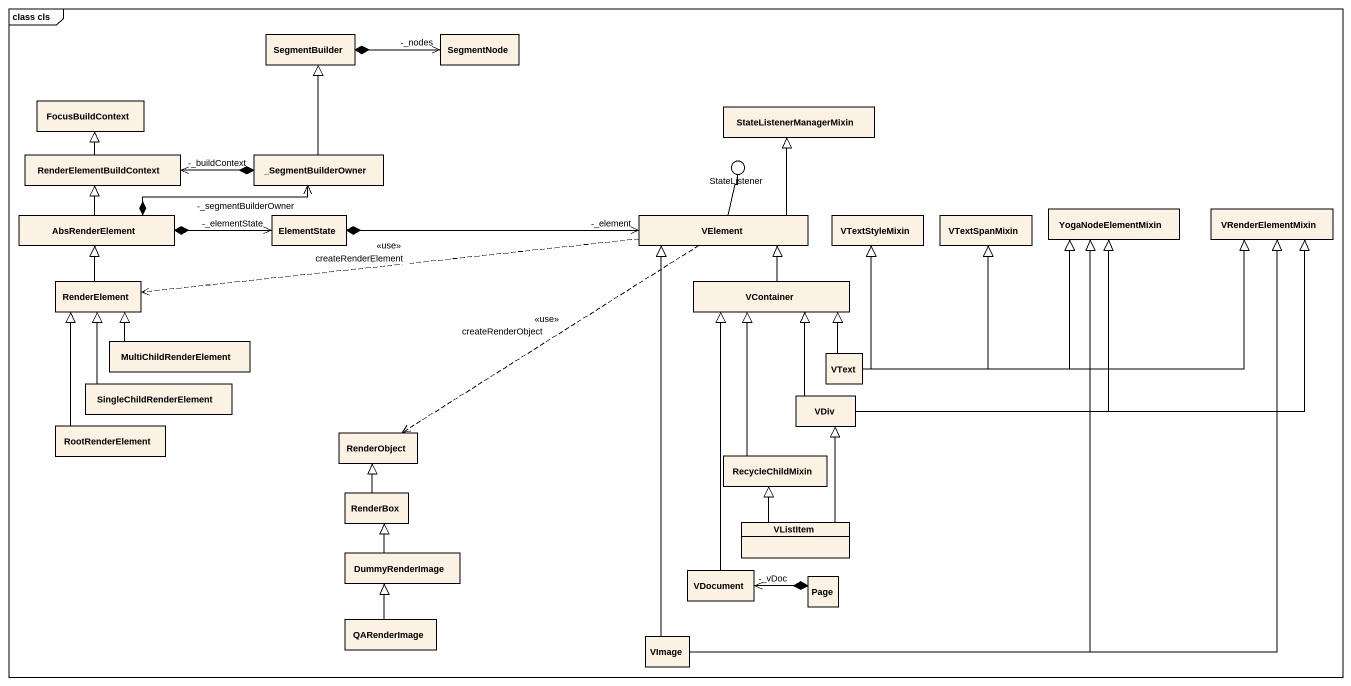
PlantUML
@startuml
mainframe class cls
allowmixing
hide circle
hide empty members
class SegmentBuilder
class SegmentNode
class FocusBuildContext
class StateListenerManagerMixin
class RenderElementBuildContext
class "_SegmentBuilderOwner" as SegmentBuilderOwner
() StateListener
class AbsRenderElement
class ElementState
class VElement
class VTextStyleMixin
class VTextSpanMixin
class YogaNodeElementMixin
class VRenderElementMixin
class RenderElement
class VContainer
class MultiChildRenderElement
class VText
class SingleChildRenderElement
class VDiv
class RootRenderElement
class RenderObject
class RecycleChildMixin
class RenderBox
class VListItem
class DummyRenderImage
class VDocument
class "Page" as Page_
class QARenderImage
class VImage
SegmentBuilder *-right-> "-_nodes" SegmentNode
RenderElementBuildContext -up-|> FocusBuildContext
SegmentBuilderOwner -up-|> SegmentBuilder
SegmentBuilderOwner *-left-> "-_buildContext" RenderElementBuildContext
AbsRenderElement -up-|> RenderElementBuildContext
AbsRenderElement *-right-> "-_segmentBuilderOwner" SegmentBuilderOwner
AbsRenderElement *-right-> "-_elementState" ElementState
ElementState *-right-> "-_element" VElement
VElement -up-|> StateListenerManagerMixin
VElement -up- StateListener
VElement .left.> RenderElement : <<use>>\ncreateRenderElement
VElement ..> RenderObject : <<use>>\ncreateRenderObject
RenderElement -up-|> AbsRenderElement
VContainer -up-|> VElement
MultiChildRenderElement -up-|> RenderElement
VText -up-|> VTextStyleMixin
VText -up-|> VTextSpanMixin
VText -right-|> YogaNodeElementMixin
VText -right-|> VRenderElementMixin
VText -up-|> VContainer
SingleChildRenderElement -up-|> RenderElement
VDiv -up-|> YogaNodeElementMixin
VDiv -right-|> VRenderElementMixin
VDiv -up-|> VContainer
RootRenderElement -up-|> RenderElement
RecycleChildMixin -up-|> VContainer
RenderBox -up-|> RenderObject
VListItem -up-|> VDiv
VListItem -up-|> RecycleChildMixin
DummyRenderImage -up-|> RenderBox
VDocument -up-|> VContainer
Page_ *-left-> "-_vDoc" VDocument
QARenderImage -up-|> DummyRenderImage
VImage -up-|> VElement
VImage -up-|> YogaNodeElementMixin
VImage -up-|> VRenderElementMixin
@enduml
